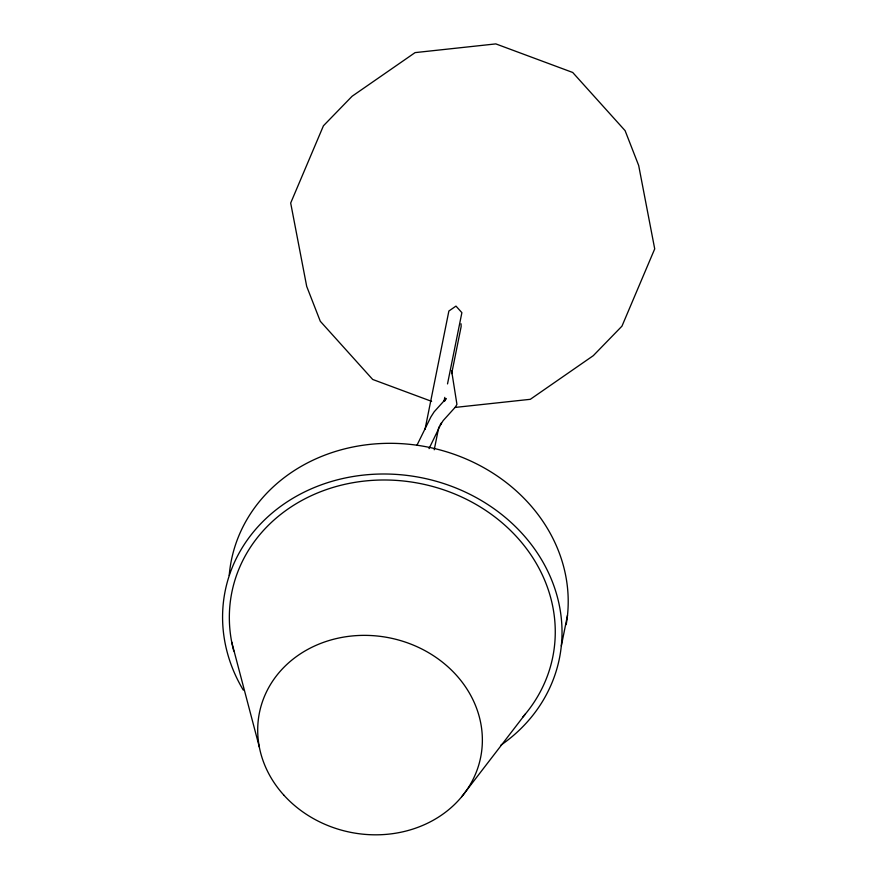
<?xml version="1.0" encoding="UTF-8"?>
<svg xmlns="http://www.w3.org/2000/svg" width="878" height="878" viewBox="0 0 878 878"><rect width="100%" height="100%" fill="white"/><g stroke="black" fill="none" stroke-linecap="round" stroke-linejoin="round"><path stroke-width="1.32" d="M425.029 429.331L448.877 311.021L455.978 306.104L461.883 312.656L447.517 383.916M434.226 449.788L438.835 426.938M443.994 401.389L444.806 397.361M451.665 373.622L461.137 326.638L461.038 323.773M561.316 645.967L567.495 615.291M416.962 445.245L430.889 416.918L434.171 411.793L446.145 398.524L444.586 401.224M429.035 448.636L441.524 422.878L440.152 425.314L443.181 420.584L455.364 407.085L456.933 404.385L451.599 370.604M461.773 796.653L525.384 713.99M454.947 407.447L530.312 399.314L593.308 355.656L621.964 326.144L654.714 248.891L638.679 165.492L625.103 130.657L572.708 72.468L495.84 43.9L415.085 52.614L352.089 96.262L323.433 125.784L290.684 203.037L306.707 286.426L320.294 321.271L372.689 379.461L431.625 401.356M231.693 642.005L259.328 747.024M233.746 650.993A163.692 143.86 11.4 0 1 425.391 484.656A163.692 143.86 11.4 0 1 522.816 717.019M243.294 690.097A170.486 149.82 11.4 0 1 301.56 493.458A170.486 149.82 11.4 0 1 529.544 542.253A170.486 149.82 11.4 0 1 500.833 745.213M229.224 575.386A170.486 149.82 11.4 0 1 417.807 445.344A170.486 149.82 11.4 0 1 566.189 624.631M283.671 794.941A112.834 99.159 11.4 0 0 475.426 774.253A112.834 99.159 11.4 0 0 351.013 636.078A112.834 99.159 11.4 0 0 283.671 794.941"/></g></svg>
